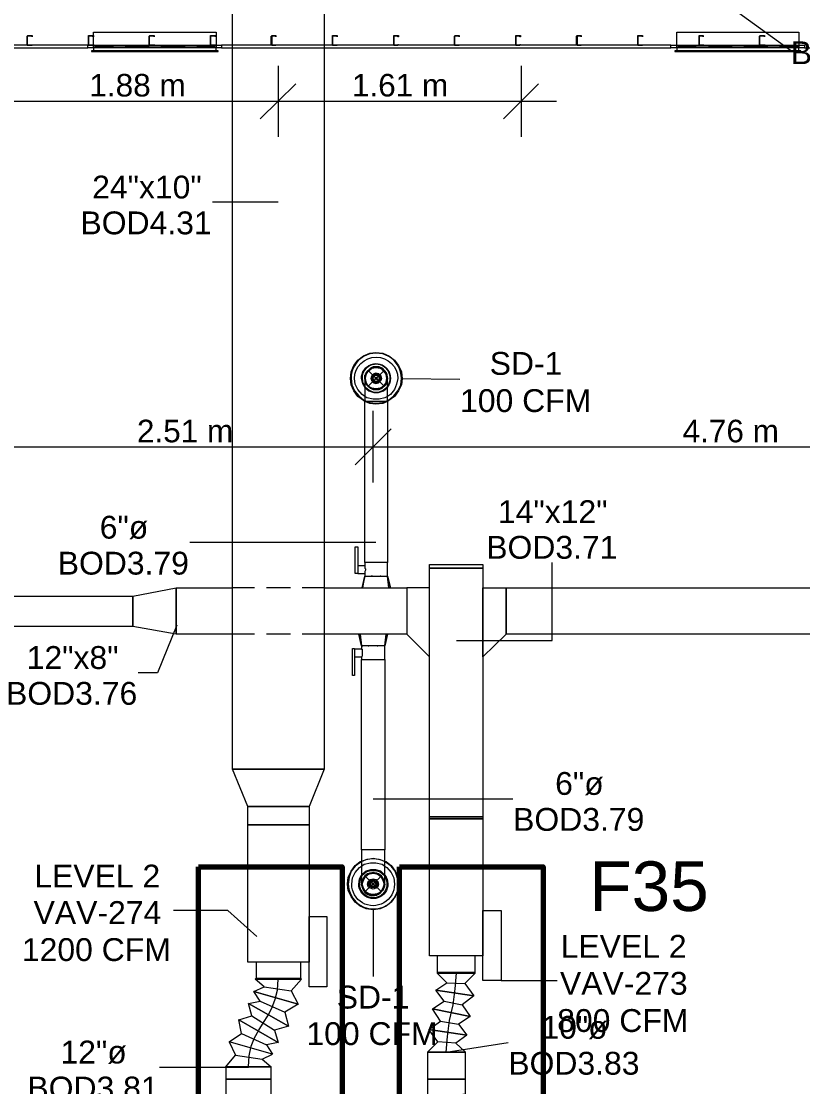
# Model space of a CAD drawing. Header units: metres. Extents: x -2 to 237, y -8 to 52.
# Drawn here: x 16.01 to 21.21, y 14.29 to 21.38 of the extents above; entities that cross this region are included whole.
import ezdxf

# ---------------------------------------------------------------- set-up
doc = ezdxf.new("R2010")
doc.units = ezdxf.units.M
doc.layers.add('HVAC - Ductos', color=5, linetype='Continuous', lineweight=0)
doc.layers.add('PDF2_Text', color=7, linetype='Continuous', lineweight=0)
doc.layers.add('PDF2_Geometry', color=7, linetype='Continuous', lineweight=0, true_color=0xaaaaaa)
doc.styles.add('PDF Arial-BoldMT-Identity-H', font='arial.ttf')
doc.styles.add('PDF Helvetica', font='')
doc.styles.get('PDF Helvetica').set_extended_font_data('Helvetica')

msp = doc.modelspace()

# ---------------------------------------------------------------- linework, layer by layer
at = {"layer": 'HVAC - Ductos', "lineweight": 0}
for points in [[(17.4139, 16.4024), (17.4139, 22.3861), (18.0233, 22.3861), (18.0233, 16.4024)], [(18.2936, 17.7769), (18.2936, 18.849), (18.2845, 18.8536), (18.2478, 18.8811), (18.2203, 18.9178), (18.202, 18.959), (18.1974, 19.0002), (18.202, 19.046), (18.2203, 19.0873), (18.2478, 19.1239), (18.2845, 19.1514), (18.3257, 19.1698), (18.3669, 19.1743), (18.4127, 19.1698), (18.4539, 19.1514), (18.4906, 19.1239), (18.5181, 19.0873), (18.5364, 19.046), (18.541, 19.0002), (18.5364, 18.959), (18.5181, 18.9178), (18.4906, 18.8811), (18.4539, 18.8536), (18.4448, 18.849), (18.4448, 17.7769), (18.4402, 17.7769), (18.4357, 17.7769), (18.4219, 17.7769), (18.4081, 17.7769), (18.3898, 17.7769), (18.3669, 17.7769), (18.3486, 17.7769), (18.3303, 17.7769), (18.3165, 17.7769), (18.3028, 17.7769)], [(18.4448, 18.9956), (18.4448, 19.0002), (18.4402, 19.0232), (18.4357, 19.0414), (18.4219, 19.0552), (18.4081, 19.069), (18.3898, 19.0781), (18.3669, 19.0781), (18.3486, 19.0781), (18.3303, 19.069), (18.3165, 19.0552), (18.3028, 19.0414), (18.2982, 19.0232), (18.3028, 19.0414), (18.3165, 19.0552), (18.3303, 19.069), (18.3486, 19.0781), (18.3669, 19.0781), (18.3898, 19.0781), (18.4081, 19.069), (18.4219, 19.0552), (18.4357, 19.0414), (18.4402, 19.0232), (18.4448, 19.0002)], [(18.2707, 19.0002), (18.2799, 18.9682), (18.2936, 18.9452), (18.2799, 18.9682)], [(18.2936, 19.0002), (18.2936, 19.0232), (18.2936, 19.0002), (18.2936, 18.9956)], [(18.3394, 19.0186), (18.3349, 19.0002), (18.3394, 19.0186), (18.3531, 19.0323), (18.3669, 19.0369), (18.3853, 19.0323), (18.399, 19.0186), (18.4036, 19.0002), (18.399, 19.0186), (18.3853, 19.0323), (18.3669, 19.0369), (18.3531, 19.0323)], [(18.399, 18.9865), (18.4036, 19.0002), (18.399, 18.9865), (18.3853, 18.9728), (18.3669, 18.9682), (18.3531, 18.9728), (18.3394, 18.9865), (18.3349, 19.0002), (18.3394, 18.9865), (18.3531, 18.9728), (18.3669, 18.9682), (18.3853, 18.9728)], [(18.3486, 19.0186), (18.344, 19.0002), (18.3486, 19.0186), (18.3623, 19.0277), (18.3761, 19.0277), (18.3898, 19.0186), (18.3944, 19.0002), (18.3898, 19.0186), (18.3761, 19.0277), (18.3623, 19.0277)], [(18.3898, 18.9865), (18.3944, 19.0002), (18.3898, 18.9865), (18.3761, 18.9774), (18.3623, 18.9774), (18.3486, 18.9865), (18.344, 19.0002), (18.3486, 18.9865), (18.3623, 18.9774), (18.3761, 18.9774)], [(18.3853, 18.9865), (18.3669, 18.9819), (18.3531, 18.9865), (18.3486, 19.0002), (18.3531, 19.0186), (18.3669, 19.0232), (18.3853, 19.0186), (18.3898, 19.0002)], [(18.3669, 19.0048), (18.3623, 19.0002), (18.3669, 19.0094), (18.3715, 19.0094), (18.3761, 19.0002), (18.3715, 19.0048)], [(18.3715, 18.9956), (18.3761, 19.0002), (18.3715, 18.9956), (18.3669, 18.9956), (18.3623, 19.0002), (18.3669, 18.9956)], [(18.2982, 18.9407), (18.3211, 18.9223), (18.3531, 18.9086), (18.3853, 18.9086), (18.4173, 18.9223), (18.4402, 18.9407), (18.4448, 18.9498), (18.4402, 18.9407), (18.4173, 18.9223), (18.3853, 18.9086), (18.3531, 18.9086), (18.3211, 18.9223), (18.2982, 18.9407), (18.2936, 18.9498)], [(18.4448, 18.9407), (18.4173, 18.9178), (18.3853, 18.9086), (18.3531, 18.9086), (18.3211, 18.9178), (18.2936, 18.9407), (18.2936, 18.9452), (18.2936, 18.9407), (18.3211, 18.9178), (18.3531, 18.9086), (18.3853, 18.9086), (18.4173, 18.9178), (18.4448, 18.9407), (18.4448, 18.9452)], [(18.2295, 17.8823), (18.2478, 17.8823), (18.2478, 17.7036), (18.2295, 17.7036)], [(18.2478, 17.754), (18.2478, 17.7494), (18.2478, 17.7403), (18.2478, 17.7357), (18.2478, 17.7311), (18.2478, 17.7219), (18.2478, 17.7174), (18.2478, 17.7128), (18.2478, 17.7082), (18.2478, 17.7036), (18.2936, 17.7036), (18.2936, 17.6853), (18.2982, 17.6853), (18.2936, 17.6853), (18.2982, 17.6853), (18.3028, 17.6853), (18.3165, 17.6853), (18.3303, 17.6853), (18.3486, 17.6853), (18.3669, 17.6853), (18.3898, 17.6853), (18.4081, 17.6853), (18.4219, 17.6853), (18.4357, 17.6853), (18.4402, 17.6853), (18.4448, 17.6853), (18.4448, 17.7769), (18.4402, 17.7769), (18.4357, 17.7769), (18.4219, 17.7769), (18.4081, 17.7769), (18.3898, 17.7769), (18.3669, 17.7769), (18.3486, 17.7769), (18.3303, 17.7769), (18.3165, 17.7769), (18.3028, 17.7769), (18.2936, 17.7769), (18.2936, 17.754)], [(19.0771, 17.7403), (18.7242, 17.7403), (18.7242, 17.7632), (19.0771, 17.7632)], [(19.0771, 17.7403), (19.0771, 16.0863), (18.7242, 16.0863), (18.7242, 17.7403)], [(18.344, 17.6853), (18.3394, 17.6853), (18.3349, 17.6853), (18.3394, 17.6853)], [(18.399, 17.6853), (18.3944, 17.6853)], [(17.0382, 17.3004), (16.7496, 17.3508), (16.7496, 17.5524), (17.0382, 17.6074)], [(18.5731, 17.6074), (18.5731, 17.3004), (18.7242, 17.1492), (18.7242, 17.6074)], [(19.2328, 17.3004), (19.0771, 17.1492), (19.0771, 17.6074), (19.2328, 17.6074)], [(23.4022, 17.3004), (19.2328, 17.3004), (19.2328, 17.6074), (23.4022, 17.6074)], [(16.7496, 17.3508), (14.2571, 17.3508), (14.2571, 17.5524), (16.7496, 17.5524)], [(18.2249, 17.1996), (18.2249, 17.195), (18.2249, 17.1905), (18.2249, 17.1813), (18.2249, 17.1767), (18.2249, 17.1676), (18.2249, 17.163), (18.2249, 17.1584), (18.2249, 17.1538), (18.2249, 17.1492), (18.2707, 17.1492), (18.2707, 17.1309), (18.2753, 17.1309), (18.2845, 17.1309), (18.2936, 17.1309), (18.3119, 17.1309), (18.3303, 17.1309), (18.3486, 17.1309), (18.3669, 17.1309), (18.3853, 17.1309), (18.4036, 17.1309), (18.4127, 17.1309), (18.4219, 17.1309), (18.4265, 17.1309), (18.4265, 15.8663), (18.4219, 15.8663), (18.4127, 15.8663), (18.4036, 15.8663), (18.3853, 15.8663), (18.3669, 15.8663), (18.3486, 15.8663), (18.3303, 15.8663), (18.3119, 15.8663), (18.2936, 15.8663), (18.2845, 15.8663), (18.2753, 15.8663), (18.2707, 15.8663), (18.2707, 17.1309), (18.2753, 17.1309), (18.2845, 17.1309), (18.2936, 17.1309), (18.3119, 17.1309), (18.3303, 17.1309), (18.3486, 17.1309), (18.3669, 17.1309), (18.3853, 17.1309), (18.4036, 17.1309), (18.4127, 17.1309), (18.4219, 17.1309), (18.4265, 17.1309), (18.4265, 17.2225), (18.4219, 17.2225), (18.4173, 17.2225), (18.4127, 17.2225), (18.4036, 17.2225), (18.3853, 17.2225), (18.3669, 17.2225), (18.3486, 17.2225), (18.3303, 17.2225), (18.3119, 17.2225), (18.2936, 17.2225), (18.2845, 17.2225), (18.2799, 17.2225), (18.2753, 17.2225), (18.2707, 17.2225), (18.2707, 17.1996)], [(18.2753, 17.2225), (18.2799, 17.2225)], [(18.3165, 17.2225), (18.3211, 17.2225)], [(18.3761, 17.2225), (18.3807, 17.2225)], [(18.2111, 17.2042), (18.2249, 17.2042), (18.2249, 17.0255), (18.2111, 17.0255)], [(17.9225, 16.155), (17.9225, 16.0313), (17.5147, 16.0313), (17.5147, 16.155)], [(17.5147, 15.1196), (17.5147, 16.0313), (17.9225, 16.0313), (17.9225, 15.1196)], [(18.7242, 16.0725), (18.7242, 16.0863), (19.0771, 16.0863), (19.0771, 16.0725)], [(18.7242, 15.1608), (18.7242, 16.0725), (19.0771, 16.0725), (19.0771, 15.1608)], [(18.3028, 15.8022), (18.3486, 15.8114), (18.3944, 15.8022), (18.4265, 15.7885), (18.3898, 15.8022), (18.3486, 15.8068), (18.3073, 15.8022), (18.2707, 15.7885)], [(18.2753, 15.7014), (18.3028, 15.7243), (18.3303, 15.7334), (18.3669, 15.7334), (18.399, 15.7243), (18.4219, 15.7014), (18.4265, 15.6968), (18.4219, 15.7014), (18.399, 15.7243), (18.3669, 15.7334), (18.3303, 15.7334), (18.3028, 15.7243), (18.2753, 15.7014), (18.2707, 15.6968)], [(18.2707, 15.6968), (18.2569, 15.6739), (18.2524, 15.6372), (18.2569, 15.6739)], [(18.4219, 15.6968), (18.3944, 15.7197), (18.3669, 15.7289), (18.3303, 15.7289), (18.3028, 15.7197), (18.2753, 15.6968), (18.2707, 15.6922), (18.2753, 15.6968), (18.3028, 15.7197), (18.3303, 15.7289), (18.3669, 15.7289), (18.3944, 15.7197), (18.4219, 15.6968), (18.4265, 15.6922)], [(18.4127, 15.6098), (18.399, 15.5869), (18.3761, 15.5731), (18.3486, 15.5686), (18.3211, 15.5731), (18.2982, 15.5869), (18.2845, 15.6098), (18.2753, 15.6372), (18.2845, 15.6648), (18.2982, 15.6877), (18.3211, 15.706), (18.3486, 15.7106), (18.3761, 15.706), (18.399, 15.6877), (18.4127, 15.6648), (18.4219, 15.6372)], [(18.3807, 15.619), (18.3669, 15.6098), (18.3486, 15.6052), (18.3303, 15.6098), (18.3165, 15.619), (18.3119, 15.6372), (18.3165, 15.6556), (18.3303, 15.6694), (18.3486, 15.6739), (18.3669, 15.6694), (18.3807, 15.6556), (18.3853, 15.6372)], [(18.3761, 15.6235), (18.3669, 15.6098), (18.3486, 15.6052), (18.3303, 15.6098), (18.3211, 15.6235), (18.3165, 15.6372), (18.3211, 15.6556), (18.3303, 15.6694), (18.3486, 15.6739), (18.3669, 15.6694), (18.3761, 15.6556), (18.3807, 15.6372)], [(18.3715, 15.6235), (18.3577, 15.6144), (18.3394, 15.6144), (18.3257, 15.6235), (18.3211, 15.6372), (18.3257, 15.6556), (18.3394, 15.6648), (18.3577, 15.6648), (18.3715, 15.6556), (18.3761, 15.6372)], [(18.2753, 15.6464), (18.2707, 15.6372), (18.2753, 15.619), (18.2845, 15.6006), (18.2936, 15.5869), (18.2845, 15.6006), (18.2753, 15.619), (18.2707, 15.6372)], [(18.3669, 15.6235), (18.3577, 15.6144), (18.3394, 15.6144), (18.3303, 15.6235), (18.3257, 15.6372), (18.3303, 15.651), (18.3394, 15.6602), (18.3577, 15.6602), (18.3669, 15.651), (18.3715, 15.6372)], [(18.3623, 15.6235), (18.3486, 15.619), (18.3349, 15.6235), (18.3303, 15.6372), (18.3349, 15.651), (18.3486, 15.6602), (18.3623, 15.651), (18.3669, 15.6372)], [(18.344, 15.6418), (18.344, 15.6372), (18.344, 15.6418), (18.3531, 15.6418), (18.3531, 15.6372), (18.3531, 15.6418)], [(18.3531, 15.6327), (18.3531, 15.6372), (18.3531, 15.6327), (18.344, 15.6327), (18.344, 15.6372), (18.344, 15.6327)], [(19.2008, 14.9958), (19.0771, 14.9958), (19.0771, 15.4631), (19.2008, 15.4631)], [(18.0416, 14.9546), (17.9225, 14.9546), (17.9225, 15.4219), (18.0416, 15.4219)], [(17.5697, 15.0096), (17.5743, 15.0096), (17.5926, 15.0096), (17.6201, 15.0096), (17.6568, 15.0096), (17.698, 15.0096), (17.7392, 15.0096), (17.7805, 15.0096), (17.8171, 15.0096), (17.8446, 15.0096), (17.8629, 15.0096), (17.8675, 15.0096), (17.8675, 15.1196), (17.8629, 15.1196), (17.8492, 15.1196), (17.8263, 15.1196), (17.7942, 15.1196), (17.7575, 15.1196), (17.7163, 15.1196), (17.6797, 15.1196), (17.643, 15.1196), (17.6109, 15.1196), (17.588, 15.1196), (17.5743, 15.1196), (17.5697, 15.1196), (17.5697, 15.0096), (17.5651, 15.005), (17.5743, 15.005), (17.588, 15.005), (17.6201, 15.005), (17.6568, 15.005), (17.698, 15.005), (17.7392, 15.005), (17.7805, 15.005), (17.8171, 15.005), (17.8446, 15.005), (17.8629, 15.005), (17.8721, 15.005), (17.8675, 15.0096), (17.8629, 15.0096), (17.8446, 15.0096), (17.8171, 15.0096), (17.7805, 15.0096), (17.7392, 15.0096), (17.698, 15.0096), (17.6568, 15.0096), (17.6201, 15.0096), (17.5926, 15.0096), (17.5743, 15.0096)], [(18.7747, 15.0508), (18.7839, 15.0508), (18.7976, 15.0508), (18.8297, 15.0508), (18.8617, 15.0508), (18.903, 15.0508), (18.9396, 15.0508), (18.9763, 15.0508), (19.0037, 15.0508), (19.0221, 15.0508), (19.0267, 15.0508), (19.0267, 15.1608), (19.0221, 15.1608), (19.0083, 15.1608), (18.99, 15.1608), (18.9625, 15.1608), (18.9351, 15.1608), (18.903, 15.1608), (18.8709, 15.1608), (18.8388, 15.1608), (18.8113, 15.1608), (18.793, 15.1608), (18.7793, 15.1608), (18.7747, 15.1608), (18.7747, 15.0508), (18.7747, 15.0462), (18.7793, 15.0462), (18.7976, 15.0462), (18.8251, 15.0462), (18.8617, 15.0462), (18.903, 15.0462), (18.9396, 15.0462), (18.9763, 15.0462), (19.0037, 15.0462), (19.0221, 15.0462), (19.0267, 15.0462), (19.0267, 15.0508), (19.0221, 15.0508), (19.0037, 15.0508), (18.9763, 15.0508), (18.9396, 15.0508), (18.903, 15.0508), (18.8617, 15.0508), (18.8297, 15.0508), (18.7976, 15.0508), (18.7839, 15.0508)], [(18.7747, 15.0508), (18.7793, 15.0508), (18.793, 15.0508), (18.8113, 15.0508), (18.8388, 15.0508), (18.8709, 15.0508), (18.903, 15.0508), (18.9351, 15.0508), (18.9625, 15.0508), (18.99, 15.0508), (19.0083, 15.0508), (19.0221, 15.0508), (19.0267, 15.0508), (19.0221, 15.0508), (19.0083, 15.0508), (18.99, 15.0508), (18.9625, 15.0508), (18.9351, 15.0508), (18.903, 15.0508), (18.8709, 15.0508), (18.8388, 15.0508), (18.8113, 15.0508), (18.793, 15.0508), (18.7793, 15.0508)], [(17.5697, 15.0096), (17.5743, 15.0096), (17.588, 15.0096), (17.6109, 15.0096), (17.643, 15.0096), (17.6797, 15.0096), (17.7163, 15.0096), (17.7575, 15.0096), (17.7942, 15.0096), (17.8263, 15.0096), (17.8492, 15.0096), (17.8629, 15.0096), (17.8675, 15.0096), (17.8629, 15.0096), (17.8492, 15.0096), (17.8263, 15.0096), (17.7942, 15.0096), (17.7575, 15.0096), (17.7163, 15.0096), (17.6797, 15.0096), (17.643, 15.0096), (17.6109, 15.0096), (17.588, 15.0096), (17.5743, 15.0096)], [(18.9625, 14.5194), (18.9579, 14.5194), (18.9442, 14.5194), (18.9259, 14.5194), (18.8984, 14.5194), (18.8709, 14.5194), (18.8343, 14.5194), (18.8022, 14.5194), (18.7747, 14.5194), (18.7472, 14.5194), (18.7242, 14.5194), (18.7151, 14.5194), (18.7106, 14.5194), (18.7151, 14.5194), (18.7242, 14.5194), (18.7472, 14.5194), (18.7747, 14.5194), (18.8022, 14.5194), (18.8343, 14.5194), (18.8709, 14.5194), (18.8984, 14.5194), (18.9259, 14.5194), (18.9442, 14.5194), (18.9579, 14.5194)], [(17.6705, 14.4231), (17.6659, 14.4231), (17.6522, 14.4231), (17.6246, 14.4231), (17.5926, 14.4231), (17.556, 14.4231), (17.5193, 14.4231), (17.478, 14.4231), (17.4414, 14.4231), (17.4094, 14.4231), (17.3864, 14.4231), (17.3727, 14.4231), (17.3681, 14.4231), (17.3727, 14.4231), (17.3864, 14.4231), (17.4094, 14.4231), (17.4414, 14.4231), (17.478, 14.4231), (17.5193, 14.4231), (17.556, 14.4231), (17.5926, 14.4231), (17.6246, 14.4231), (17.6522, 14.4231), (17.6659, 14.4231)]]:
    msp.add_lwpolyline(points, close=True, dxfattribs=at)
for points in [[(20.4608, 21.6668), (21.1251, 21.1857)], [(17.3131, 21.1812), (17.304, 21.1812), (17.304, 21.204), (16.4884, 21.204), (16.4884, 21.3048), (17.304, 21.3048), (17.304, 21.204), (16.4884, 21.204), (16.4884, 21.1812), (16.4747, 21.1812), (16.4747, 21.1766), (17.3177, 21.1766), (17.3177, 21.1812), (16.4747, 21.1812)], [(21.1938, 21.1812), (21.1801, 21.1812), (21.1801, 21.204), (20.3691, 21.204), (20.3691, 21.3048), (21.1801, 21.3048), (21.1801, 21.204), (20.3691, 21.204), (20.3691, 21.1812), (20.3554, 21.1812), (20.3554, 21.1766), (21.1938, 21.1766), (21.1938, 21.1812), (20.3554, 21.1812)], [(16.6213, 21.204), (16.4976, 21.204), (16.4976, 21.2086), (16.6213, 21.2086)], [(16.8596, 21.2086), (16.6991, 21.2086)], [(16.8596, 21.204), (16.6991, 21.204)], [(17.0978, 21.2086), (16.9374, 21.2086)], [(17.0978, 21.204), (16.9374, 21.204)], [(17.1757, 21.2086), (17.2948, 21.2086), (17.2948, 21.204), (17.1757, 21.204)], [(20.4974, 21.204), (20.3782, 21.204), (20.3782, 21.2086), (20.4974, 21.2086)], [(20.7357, 21.2086), (20.5799, 21.2086)], [(20.7357, 21.204), (20.5799, 21.204)], [(20.9739, 21.2086), (20.8135, 21.2086)], [(20.9739, 21.204), (20.8135, 21.204)], [(21.0518, 21.2086), (21.1755, 21.2086), (21.1755, 21.204), (21.0518, 21.204)], [(16.4976, 21.1766), (17.2902, 21.1766)], [(20.3782, 21.1766), (21.1709, 21.1766)], [(17.7163, 21.0803), (17.7163, 20.8466), (17.7163, 20.6084)], [(19.3337, 21.0803), (19.3337, 20.8466), (19.3337, 20.6084)], [(17.8355, 20.9612), (17.7163, 20.8466), (17.5972, 20.7275)], [(19.4482, 20.9612), (19.3337, 20.8466), (19.2146, 20.7275)], [(15.5995, 20.8466), (17.7163, 20.8466), (19.5673, 20.8466)], [(17.7163, 20.1732), (17.2811, 20.1732)], [(18.2936, 19.0002), (18.2982, 19.0232), (18.3028, 19.0414), (18.3165, 19.0552), (18.3303, 19.0644), (18.3486, 19.0735), (18.3669, 19.0781), (18.3898, 19.0735), (18.4036, 19.0644), (18.4219, 19.0552), (18.4311, 19.0414), (18.4402, 19.0232), (18.4402, 19.0002), (18.4402, 18.9819), (18.4311, 18.9636), (18.4219, 18.9498), (18.4036, 18.9407), (18.3898, 18.9315), (18.3669, 18.9269), (18.3486, 18.9315), (18.3303, 18.9407), (18.3165, 18.9498), (18.3028, 18.9636), (18.2982, 18.9819), (18.2936, 19.0002), (18.2982, 18.9774), (18.2982, 18.9728)], [(18.3944, 18.9361), (18.3669, 18.9315), (18.3394, 18.9361), (18.3165, 18.9498), (18.3028, 18.9774), (18.2982, 19.0002), (18.3028, 19.0277), (18.3165, 19.0506), (18.3394, 19.069), (18.3669, 19.0735), (18.3944, 19.069), (18.3669, 19.0781), (18.344, 19.069)], [(18.3028, 19.0323), (18.3165, 19.0552), (18.3394, 19.069)], [(18.3349, 19.069), (18.3394, 19.0735), (18.344, 19.0735)], [(18.3944, 19.0735), (18.399, 19.0735), (18.399, 19.069)], [(18.4357, 19.0323), (18.4219, 19.0552), (18.399, 19.069), (18.4173, 19.0506), (18.4357, 19.0277), (18.4402, 19.0002), (18.4357, 18.9774), (18.4402, 19.0002), (18.4357, 19.0277)], [(18.2936, 19.0048), (18.2982, 19.0277)], [(18.2936, 19.0232), (18.2936, 19.0232)], [(18.2936, 19.0232), (18.2936, 19.0232)], [(18.2936, 19.0002), (18.2936, 18.9956), (18.2936, 18.9774), (18.2936, 18.9498), (18.2936, 18.9132), (18.2936, 18.8674), (18.2936, 18.849), (18.3028, 18.849), (18.3165, 18.849), (18.3303, 18.849), (18.3486, 18.849), (18.3669, 18.849), (18.3898, 18.849), (18.4081, 18.849), (18.4219, 18.849), (18.4357, 18.849), (18.4402, 18.849), (18.4448, 18.849), (18.4448, 18.8948), (18.4448, 18.9315), (18.4448, 18.9682), (18.4448, 18.991), (18.4448, 19.0002)], [(18.2936, 18.9956), (18.2936, 18.9819), (18.3028, 18.9636), (18.3165, 18.9498), (18.3303, 18.9361), (18.3486, 18.9269), (18.3669, 18.9269), (18.344, 18.9315), (18.3394, 18.9315), (18.3349, 18.9361)], [(18.2982, 19.0277), (18.2982, 19.0323)], [(18.399, 18.9361), (18.399, 18.9315), (18.3944, 18.9315), (18.3669, 18.9269), (18.3898, 18.9269), (18.4081, 18.9361), (18.4219, 18.9498), (18.4357, 18.9636), (18.4402, 18.9819), (18.4448, 18.9956)], [(18.4357, 19.0323), (18.4402, 19.0323), (18.4402, 19.0277)], [(18.4402, 19.0232), (18.4402, 19.0232)], [(18.4402, 19.0232), (18.4402, 19.0232)], [(18.4448, 19.0002), (18.4448, 19.0002)], [(18.541, 19.0002), (18.9259, 18.9956)], [(18.2982, 18.9728), (18.2982, 18.9728)], [(18.3394, 18.9361), (18.3165, 18.9498), (18.3028, 18.9728)], [(18.4357, 18.9774), (18.4173, 18.9498), (18.399, 18.9361), (18.4219, 18.9498), (18.4357, 18.9728), (18.4402, 18.9728), (18.4402, 18.9774)], [(18.4448, 18.8811), (18.4265, 18.8719), (18.3898, 18.8628), (18.3486, 18.8628), (18.3073, 18.8719), (18.2936, 18.8811)], [(18.2936, 18.8536), (18.3257, 18.8399), (18.3669, 18.8353), (18.4127, 18.8399), (18.4448, 18.8536)], [(18.4448, 18.849), (18.4127, 18.8353), (18.3669, 18.8307), (18.3257, 18.8353), (18.2936, 18.849)], [(18.4448, 18.849), (18.4402, 18.849), (18.4357, 18.849), (18.4219, 18.849), (18.4081, 18.849), (18.3898, 18.849), (18.3669, 18.849), (18.3486, 18.849), (18.3303, 18.849), (18.3165, 18.849), (18.3028, 18.849), (18.2936, 18.849)], [(18.3486, 18.3084), (18.3486, 18.5466), (18.3486, 18.7849)], [(18.4677, 18.6658), (18.3486, 18.5466), (18.2295, 18.4275)], [(14.3075, 18.5466), (15.8378, 18.5466), (18.3486, 18.5466), (23.3427, 18.5466)], [(18.3669, 17.9098), (17.1299, 17.9098)], [(18.2936, 17.754), (18.2936, 17.7494), (18.2936, 17.7403), (18.2982, 17.7357), (18.2982, 17.7265), (18.2936, 17.7174), (18.2936, 17.7082), (18.2936, 17.7036)], [(18.903, 17.2592), (19.5398, 17.2592), (19.5398, 17.7769)], [(18.2799, 17.6074), (18.2936, 17.6853), (18.2753, 17.6074), (18.2799, 17.6074), (18.2845, 17.6074), (18.2936, 17.6074)], [(18.2753, 17.6074), (18.2936, 17.6853)], [(18.4448, 17.6074), (18.4539, 17.6074), (18.4448, 17.6853)], [(18.4631, 17.6074), (18.4448, 17.6853), (18.4631, 17.6074)], [(17.4139, 17.3004), (17.0382, 17.3004), (17.0382, 17.6074), (17.4139, 17.6074)], [(17.5606, 17.6074), (17.4139, 17.6074)], [(17.7988, 17.6074), (17.6384, 17.6074)], [(18.0233, 17.6074), (17.8767, 17.6074)], [(18.0233, 17.6074), (18.5731, 17.6074), (18.5731, 17.3004), (18.0233, 17.3004)], [(18.2753, 17.6074), (18.2753, 17.6074)], [(18.2982, 17.6074), (18.3165, 17.6074)], [(18.3211, 17.6074), (18.3257, 17.6074), (18.3349, 17.6074), (18.344, 17.6074)], [(18.3303, 17.6074), (18.3531, 17.6074), (18.3577, 17.6074), (18.3807, 17.6074), (18.3853, 17.6074), (18.3898, 17.6074), (18.4036, 17.6074), (18.4127, 17.6074), (18.4173, 17.6074), (18.4219, 17.6074), (18.4402, 17.6074)], [(18.4493, 17.6074), (18.4493, 17.6074)], [(18.4585, 17.6074), (18.4631, 17.6074)], [(18.4631, 17.6074), (18.4631, 17.6074)], [(17.0428, 17.36), (16.9145, 17.0439), (16.7862, 17.0439)], [(17.5606, 17.3004), (17.4139, 17.3004)], [(17.7988, 17.3004), (17.6384, 17.3004)], [(18.0233, 17.3004), (17.8767, 17.3004)], [(18.2982, 17.3004), (18.2936, 17.3004), (18.2753, 17.3004), (18.2661, 17.3004), (18.2615, 17.3004), (18.2569, 17.3004), (18.2524, 17.3004), (18.2707, 17.2225), (18.2524, 17.3004), (18.2569, 17.3004)], [(18.2615, 17.3004), (18.2707, 17.2225)], [(18.3303, 17.3004), (18.3165, 17.3004), (18.3073, 17.3004), (18.3028, 17.3004)], [(18.3303, 17.3004), (18.3303, 17.3004)], [(18.3623, 17.3004), (18.3394, 17.3004), (18.3349, 17.3004)], [(18.4402, 17.3004), (18.4448, 17.3004), (18.4402, 17.3004), (18.4311, 17.3004), (18.4219, 17.3004), (18.4036, 17.3004), (18.3944, 17.3004), (18.3898, 17.3004), (18.3807, 17.3004), (18.3715, 17.3004), (18.3669, 17.3004)], [(18.4448, 17.3004), (18.4265, 17.2225), (18.4448, 17.3004)], [(18.4265, 17.2225), (18.4357, 17.3004)], [(18.2707, 17.1996), (18.2753, 17.1996), (18.2753, 17.195), (18.2753, 17.1905), (18.2753, 17.1813), (18.2753, 17.1721), (18.2753, 17.163), (18.2753, 17.1584), (18.2753, 17.1538), (18.2707, 17.1492)], [(17.5147, 16.155), (17.4139, 16.4024)], [(17.4139, 16.4024), (18.0233, 16.4024)], [(18.0233, 16.4024), (17.9225, 16.155)], [(18.3486, 16.2054), (19.2786, 16.2054)], [(17.9225, 16.155), (17.5147, 16.155)], [(18.2707, 15.7564), (18.289, 15.7701), (18.3303, 15.7793), (18.3669, 15.7793), (18.4081, 15.7701), (18.4265, 15.7564)], [(18.4219, 15.6464), (18.4219, 15.6602), (18.4127, 15.6785), (18.4036, 15.6922), (18.3853, 15.706), (18.3669, 15.7106), (18.3486, 15.7152), (18.3303, 15.7106), (18.3119, 15.706), (18.2936, 15.6922), (18.2845, 15.6785), (18.2753, 15.6602), (18.2753, 15.6464)], [(18.3165, 15.5731), (18.2982, 15.5869), (18.2845, 15.6006), (18.2799, 15.619), (18.2753, 15.6372), (18.2799, 15.6556), (18.2845, 15.6739), (18.2982, 15.6922)], [(18.2799, 15.6144), (18.2753, 15.6372), (18.2799, 15.6648), (18.2799, 15.6694)], [(18.2799, 15.6694), (18.2799, 15.6694)], [(18.2845, 15.6694), (18.2936, 15.6877)], [(18.3211, 15.7106), (18.3165, 15.706), (18.2982, 15.6922), (18.3119, 15.7014), (18.3303, 15.7106), (18.3486, 15.7106), (18.3669, 15.7106), (18.3853, 15.7014), (18.399, 15.6922), (18.4127, 15.6739), (18.4219, 15.6556), (18.4219, 15.6372), (18.4219, 15.619), (18.4127, 15.6006), (18.399, 15.5869)], [(18.3211, 15.7106), (18.3211, 15.7106)], [(18.3257, 15.706), (18.3486, 15.7106), (18.3715, 15.706)], [(18.3761, 15.7106), (18.3807, 15.706), (18.399, 15.6922), (18.4127, 15.6694)], [(18.3761, 15.7106), (18.3761, 15.7106)], [(18.4173, 15.6694), (18.4219, 15.6648)], [(18.4173, 15.6694), (18.4173, 15.6694)], [(18.4173, 15.6648), (18.4219, 15.6372), (18.4173, 15.6144)], [(18.2799, 15.6052), (18.2799, 15.6098), (18.2799, 15.6144)], [(18.2936, 15.5823), (18.2936, 15.5869), (18.2845, 15.6098)], [(18.4127, 15.6098), (18.4036, 15.5869)], [(18.4219, 15.6144), (18.4173, 15.6098), (18.4173, 15.6052)], [(18.2982, 15.5869), (18.3119, 15.5731), (18.3303, 15.5686), (18.3486, 15.564), (18.3669, 15.5686), (18.3853, 15.5731), (18.399, 15.5869), (18.3807, 15.5731)], [(18.3211, 15.5686), (18.3165, 15.5686)], [(18.3715, 15.5686), (18.3486, 15.564), (18.3257, 15.5686)], [(18.3807, 15.5686), (18.3761, 15.5686)], [(17.5743, 15.2891), (17.3819, 15.4631), (17.0199, 15.4631)], [(18.3486, 15.4677), (18.3486, 15.0233)], [(18.8388, 14.9821), (18.7747, 15.0462), (19.0267, 15.0462), (18.9579, 14.9775), (19.0175, 14.895), (18.7655, 14.9317), (18.8388, 14.9821), (18.9579, 14.9775)], [(18.7747, 15.0462), (18.7793, 15.0462), (18.7976, 15.0462), (18.8251, 15.0462), (18.8617, 15.0462), (18.903, 15.0462), (18.9396, 15.0462), (18.9763, 15.0462), (19.0037, 15.0462), (19.0221, 15.0462), (19.0267, 15.0462)], [(18.8343, 14.5194), (18.8434, 14.6247), (18.8571, 14.7301), (18.8801, 14.8355), (18.8938, 14.9408), (18.903, 15.0462)], [(17.5193, 14.4231), (17.5239, 14.4964), (17.5376, 14.5606), (17.5606, 14.6156), (17.588, 14.6659), (17.6201, 14.7163), (17.6476, 14.7621), (17.6751, 14.8125), (17.698, 14.8721), (17.7117, 14.9317), (17.7163, 15.005)], [(17.6246, 14.9546), (17.5651, 15.005), (17.8721, 15.005), (17.8033, 14.9271), (17.8492, 14.8401), (17.556, 14.9225), (17.6246, 14.9546), (17.8033, 14.9271)], [(17.5651, 15.005), (17.5743, 15.005), (17.588, 15.005), (17.6201, 15.005), (17.6568, 15.005), (17.698, 15.005), (17.7392, 15.005), (17.7805, 15.005), (17.8171, 15.005), (17.8446, 15.005), (17.8629, 15.005), (17.8721, 15.005)], [(19.2008, 14.9958), (19.5719, 14.9958)], [(17.5972, 14.8584), (17.556, 14.9225), (17.8492, 14.8401), (17.7621, 14.7851), (17.7851, 14.6935), (17.5193, 14.8447), (17.5972, 14.8584), (17.7621, 14.7851)], [(18.8205, 14.8584), (18.7655, 14.9317), (19.0175, 14.895), (18.9396, 14.8355), (18.9946, 14.7576), (18.7426, 14.808), (18.8205, 14.8584), (18.9396, 14.8355)], [(17.5422, 14.7621), (17.5193, 14.8447), (17.7851, 14.6935), (17.6934, 14.6659), (17.7163, 14.5835), (17.4552, 14.7347), (17.5422, 14.7621), (17.6934, 14.6659)], [(18.7976, 14.7255), (18.7426, 14.808), (18.9946, 14.7576), (18.9167, 14.7072), (18.9717, 14.6338), (18.7197, 14.6705), (18.7976, 14.7255), (18.9167, 14.7072)], [(17.4735, 14.643), (17.4552, 14.7347), (17.7163, 14.5835), (17.6384, 14.5698), (17.6797, 14.5056), (17.391, 14.5881), (17.4735, 14.643), (17.6384, 14.5698)], [(18.7793, 14.5881), (18.7197, 14.6705), (18.9717, 14.6338), (18.8984, 14.5789), (18.7793, 14.5881), (18.7106, 14.5194), (18.7106, 14.3407), (18.7151, 14.3407), (18.7242, 14.3407), (18.7472, 14.3407), (18.7747, 14.3407), (18.8022, 14.3407), (18.8343, 14.3407), (18.8709, 14.3407), (18.8984, 14.3407), (18.9259, 14.3407), (18.9442, 14.3407), (18.9579, 14.3407), (18.9625, 14.3407), (18.9625, 14.5194), (18.7106, 14.5194), (18.9625, 14.5194), (18.8984, 14.5789)], [(17.6109, 14.4735), (17.6705, 14.4231), (17.3681, 14.4231), (17.3681, 14.3407), (17.3727, 14.3407), (17.3864, 14.3407), (17.4094, 14.3407), (17.4414, 14.3407), (17.478, 14.3407), (17.5193, 14.3407), (17.556, 14.3407), (17.5926, 14.3407), (17.6246, 14.3407), (17.6522, 14.3407), (17.6659, 14.3407), (17.6705, 14.3407), (17.6705, 14.4231), (17.3681, 14.4231), (17.4322, 14.501), (17.6109, 14.4735), (17.6797, 14.5056), (17.391, 14.5881), (17.4322, 14.501)], [(18.8343, 14.5194), (19.2466, 14.5835)], [(17.5193, 14.4186), (16.9282, 14.4186)], [(17.6705, 14.2399), (17.6705, 14.3407), (17.6659, 14.3407), (17.6522, 14.3407), (17.6246, 14.3407), (17.5926, 14.3407), (17.556, 14.3407), (17.5193, 14.3407), (17.478, 14.3407), (17.4414, 14.3407), (17.4094, 14.3407), (17.3864, 14.3407), (17.3727, 14.3407), (17.3681, 14.3407), (17.3681, 14.2399)], [(18.9442, 14.2399), (18.9488, 14.2399), (18.9579, 14.2399), (18.9625, 14.2399), (18.9625, 14.3407), (18.9579, 14.3407), (18.9442, 14.3407), (18.9259, 14.3407), (18.8984, 14.3407), (18.8709, 14.3407), (18.8343, 14.3407), (18.8022, 14.3407), (18.7747, 14.3407), (18.7472, 14.3407), (18.7242, 14.3407), (18.7151, 14.3407), (18.7106, 14.3407), (18.7106, 14.2399)]]:
    msp.add_lwpolyline(points, dxfattribs=at)
for points in [[(18.4448, 18.8536), (18.4539, 18.8582), (18.486, 18.8857), (18.5135, 18.9178), (18.5319, 18.959), (18.5364, 19.0002, 1.013803), (18.202, 19.0002), (18.2066, 18.959), (18.2249, 18.9178), (18.2524, 18.8857), (18.2845, 18.8582), (18.2936, 18.8536)], [(18.2936, 18.8811), (18.2753, 18.8948), (18.2478, 18.9269), (18.2295, 18.9636), (18.2249, 19.0002, -0.994859), (18.5135, 19.0002), (18.5044, 18.9636), (18.4906, 18.9269), (18.4631, 18.8948), (18.4448, 18.8811)], [(18.4265, 15.6372, -0.61273), (18.2936, 15.5823, 0.704098), (18.4219, 15.6464), (18.4265, 15.6372), (18.4265, 15.6464), (18.4265, 15.6648), (18.4265, 15.6922), (18.4265, 15.7334), (18.4265, 15.7793), (18.4265, 15.8343), (18.4265, 15.8663), (18.4219, 15.8663), (18.4127, 15.8663), (18.4036, 15.8663), (18.3853, 15.8663), (18.3669, 15.8663), (18.3486, 15.8663), (18.3303, 15.8663), (18.3119, 15.8663), (18.2936, 15.8663), (18.2845, 15.8663), (18.2753, 15.8663), (18.2707, 15.8663), (18.2707, 15.8159), (18.2707, 15.761), (18.2707, 15.7197), (18.2707, 15.6831), (18.2707, 15.6556), (18.2707, 15.6418), (18.2707, 15.6372)], [(18.4265, 15.7564), (18.4402, 15.7472), (18.4677, 15.7152), (18.486, 15.6785), (18.4906, 15.6372, -1.008105), (18.2066, 15.6372), (18.2111, 15.6785), (18.2295, 15.7152), (18.2569, 15.7472), (18.2707, 15.7564)]]:
    msp.add_lwpolyline(points, format="xyb", dxfattribs=at)
for points in [[(18.4631, 19.0002, 1.010268), (18.2707, 19.0002, -1.390118), (18.4448, 18.9452), (18.4585, 18.9682), (18.4631, 19.0002), (18.4585, 18.9682), (18.4448, 18.9498, 1.404254), (18.2753, 19.0002), (18.2799, 18.9682), (18.2936, 18.9498, -1.403652)], [(18.5181, 15.6372), (18.509, 15.6831), (18.4952, 15.7243), (18.4677, 15.7564), (18.4311, 15.7839), (18.4265, 15.7885), (18.4357, 15.7885), (18.4677, 15.761), (18.4952, 15.7243), (18.5135, 15.6831), (18.5181, 15.6372), (18.5135, 15.596), (18.4952, 15.5548), (18.4677, 15.5182), (18.4357, 15.4907), (18.3944, 15.4723), (18.3486, 15.4677), (18.3028, 15.4723), (18.2615, 15.4907), (18.2295, 15.5182), (18.202, 15.5548), (18.1836, 15.596), (18.179, 15.6372), (18.1836, 15.6831), (18.202, 15.7243), (18.2295, 15.761), (18.2615, 15.7885), (18.2707, 15.7885), (18.2661, 15.7839), (18.2295, 15.7564), (18.202, 15.7243), (18.1882, 15.6831), (18.1836, 15.6372, 0.986366)], [(18.2707, 15.6922), (18.2615, 15.6694), (18.2569, 15.6372, 1.326025), (18.4265, 15.6922), (18.4357, 15.6694), (18.4448, 15.6372), (18.4402, 15.6739), (18.4265, 15.6968, -1.386458), (18.2524, 15.6372, 0.97068), (18.4448, 15.6372, -1.307231)]]:
    msp.add_lwpolyline(points, format="xyb", close=True, dxfattribs=at)
at = {"layer": 'PDF2_Geometry', "lineweight": 0}
for points in [[(16.0531, 21.2178), (16.0486, 21.2178), (16.0486, 21.2774), (16.0531, 21.2819), (16.0807, 21.2819), (16.0807, 21.2728), (16.0807, 21.2774), (16.0531, 21.2774), (16.0486, 21.2774), (16.0486, 21.2178), (16.0531, 21.2178), (16.0807, 21.2178)], [(16.4564, 21.2178), (16.4564, 21.2774), (16.4564, 21.2819), (16.4884, 21.2819), (16.4884, 21.2728), (16.4838, 21.2728), (16.4838, 21.2774), (16.4564, 21.2774), (16.4564, 21.2178), (16.4838, 21.2178), (16.4838, 21.2224), (16.4884, 21.2224), (16.4884, 21.2178)], [(16.8641, 21.2178), (16.8596, 21.2178), (16.8596, 21.2774), (16.8641, 21.2819), (16.8916, 21.2819), (16.8916, 21.2728), (16.8916, 21.2774), (16.8641, 21.2774), (16.8596, 21.2774), (16.8596, 21.2178), (16.8641, 21.2178), (16.8916, 21.2178)], [(17.2673, 21.2178), (17.2673, 21.2774), (17.2673, 21.2819), (17.2994, 21.2819), (17.2994, 21.2728), (17.2994, 21.2774), (17.2673, 21.2774), (17.2673, 21.2178), (17.2994, 21.2178)], [(17.6751, 21.2178), (17.6705, 21.2178), (17.6705, 21.2774), (17.6751, 21.2774), (17.6751, 21.2819), (17.7026, 21.2819), (17.7026, 21.2728), (17.7026, 21.2774), (17.6751, 21.2774), (17.6751, 21.2178), (17.7026, 21.2178)], [(18.0782, 21.2178), (18.0782, 21.2774), (18.0782, 21.2819), (18.1104, 21.2819), (18.1104, 21.2728), (18.1104, 21.2774), (18.0782, 21.2774), (18.0782, 21.2178), (18.1104, 21.2178)], [(18.486, 21.2178), (18.486, 21.2774), (18.486, 21.2819), (18.5181, 21.2819), (18.5181, 21.2728), (18.5135, 21.2728), (18.5135, 21.2774), (18.486, 21.2774), (18.486, 21.2178), (18.5135, 21.2178), (18.5135, 21.2224), (18.5181, 21.2224), (18.5181, 21.2178)], [(18.8938, 21.2178), (18.8892, 21.2178), (18.8892, 21.2774), (18.8938, 21.2819), (18.9213, 21.2819), (18.9213, 21.2728), (18.9213, 21.2774), (18.8938, 21.2774), (18.8892, 21.2774), (18.8892, 21.2178), (18.8938, 21.2178), (18.9213, 21.2178)], [(19.297, 21.2178), (19.297, 21.2774), (19.297, 21.2819), (19.3291, 21.2819), (19.3291, 21.2728), (19.3245, 21.2728), (19.3245, 21.2774), (19.297, 21.2774), (19.297, 21.2178), (19.3245, 21.2178), (19.3245, 21.2224), (19.3291, 21.2224), (19.3291, 21.2178)], [(19.7048, 21.2178), (19.7002, 21.2178), (19.7002, 21.2774), (19.7048, 21.2819), (19.7322, 21.2819), (19.7322, 21.2728), (19.7322, 21.2774), (19.7048, 21.2774), (19.7048, 21.2178), (19.7322, 21.2178)], [(20.1079, 21.2178), (20.1079, 21.2774), (20.1079, 21.2819), (20.14, 21.2819), (20.14, 21.2728), (20.14, 21.2774), (20.1079, 21.2774), (20.1079, 21.2178), (20.14, 21.2178)], [(20.5157, 21.2178), (20.5157, 21.2774), (20.5157, 21.2819), (20.5432, 21.2819), (20.5432, 21.2728), (20.5432, 21.2774), (20.5157, 21.2774), (20.5157, 21.2178), (20.5432, 21.2178)], [(20.9235, 21.2178), (20.9189, 21.2178), (20.9189, 21.2774), (20.9235, 21.2819), (20.951, 21.2819), (20.951, 21.2728), (20.951, 21.2774), (20.9235, 21.2774), (20.9189, 21.2774), (20.9189, 21.2178), (20.9235, 21.2178), (20.951, 21.2178)], [(16.4518, 21.2178), (15.1322, 21.2178), (15.1322, 21.1994), (16.4518, 21.1994)], [(16.0807, 21.2224), (16.0807, 21.2178)], [(16.8916, 21.2224), (16.8916, 21.2178)], [(17.2994, 21.2224), (17.2994, 21.2178)], [(20.3279, 21.2178), (17.3406, 21.2178), (17.3406, 21.1994), (20.3279, 21.1994)], [(17.7026, 21.2224), (17.7026, 21.2178)], [(18.1104, 21.2224), (18.1104, 21.2178)], [(18.9213, 21.2224), (18.9213, 21.2178)], [(19.7322, 21.2224), (19.7322, 21.2178)], [(20.14, 21.2224), (20.14, 21.2178)], [(20.5432, 21.2224), (20.5432, 21.2178)], [(20.951, 21.2224), (20.951, 21.2178)]]:
    msp.add_lwpolyline(points, close=True, dxfattribs=at)
for points in [[(16.0807, 21.2728), (16.0807, 21.2728)], [(16.4564, 21.2774), (16.4564, 21.2774)], [(16.8916, 21.2728), (16.8916, 21.2728)], [(17.2673, 21.2774), (17.2673, 21.2774)], [(17.2994, 21.2728), (17.2994, 21.2728)], [(17.6751, 21.2774), (17.6751, 21.2774)], [(17.7026, 21.2728), (17.7026, 21.2728)], [(18.0782, 21.2774), (18.0782, 21.2774)], [(18.1104, 21.2728), (18.1104, 21.2728)], [(18.486, 21.2774), (18.486, 21.2774)], [(18.9213, 21.2728), (18.9213, 21.2728)], [(19.297, 21.2774), (19.297, 21.2774)], [(19.7048, 21.2774), (19.7048, 21.2774)], [(19.7322, 21.2728), (19.7322, 21.2728)], [(20.1079, 21.2774), (20.1079, 21.2774)], [(20.14, 21.2728), (20.14, 21.2728)], [(20.5157, 21.2774), (20.5157, 21.2774)], [(20.5432, 21.2728), (20.5432, 21.2728)], [(20.951, 21.2728), (20.951, 21.2728)], [(12.1725, 21.1994), (14.2434, 21.1994), (14.2434, 21.2178), (15.1322, 21.2178), (15.1322, 21.1994), (16.4518, 21.1994)], [(16.0807, 21.2224), (16.0807, 21.2224)], [(17.3406, 21.1994), (16.4518, 21.1994), (16.4518, 21.2178), (17.3406, 21.2178), (17.3406, 21.1994), (20.3279, 21.1994)], [(16.4564, 21.2178), (16.4564, 21.2178)], [(16.4564, 21.2178), (16.4564, 21.2178)], [(16.8916, 21.2224), (16.8916, 21.2224)], [(17.2673, 21.2178), (17.2673, 21.2178)], [(17.2673, 21.2178), (17.2673, 21.2178)], [(17.2994, 21.2224), (17.2994, 21.2224)], [(17.6751, 21.2178), (17.6751, 21.2178)], [(17.7026, 21.2224), (17.7026, 21.2224)], [(18.0782, 21.2178), (18.0782, 21.2178)], [(18.0782, 21.2178), (18.0782, 21.2178)], [(18.1104, 21.2224), (18.1104, 21.2224)], [(18.486, 21.2178), (18.486, 21.2178)], [(18.486, 21.2178), (18.486, 21.2178)], [(18.9213, 21.2224), (18.9213, 21.2224)], [(19.297, 21.2178), (19.297, 21.2178)], [(19.297, 21.2178), (19.297, 21.2178)], [(19.7048, 21.2178), (19.7048, 21.2178)], [(19.7322, 21.2224), (19.7322, 21.2224)], [(20.1079, 21.2178), (20.1079, 21.2178)], [(20.1079, 21.2178), (20.1079, 21.2178)], [(20.14, 21.2224), (20.14, 21.2224)], [(21.2167, 21.1994), (20.3279, 21.1994), (20.3279, 21.2178), (21.2167, 21.2178), (21.2167, 21.1994), (23.2372, 21.1994)], [(20.5157, 21.2178), (20.5157, 21.2178)], [(20.5157, 21.2178), (20.5157, 21.2178)], [(20.5432, 21.2224), (20.5432, 21.2224)], [(20.951, 21.2224), (20.951, 21.2224)]]:
    msp.add_lwpolyline(points, dxfattribs=at)
at = {"layer": 'PDF2_Geometry', "color": 254, "lineweight": 0, "true_color": 0xd2d2d2}
for points in [[(18.0966, 21.2178), (18.1012, 21.2178)], [(19.7277, 21.2178), (19.7277, 21.2178)], [(19.7322, 21.2224), (19.7322, 21.2224)], [(20.1079, 21.2178), (20.1125, 21.2178)], [(20.1079, 21.2178), (20.1079, 21.2178)]]:
    msp.add_lwpolyline(points, dxfattribs=at)
at = {"layer": 'PDF2_Geometry', "color": 8, "lineweight": 0, "true_color": 0x808080}
for points in [[(18.4311, 19.046), (18.3944, 19.0735), (18.344, 19.0735), (18.3073, 19.046), (18.2936, 19.0002), (18.3073, 18.959), (18.344, 18.9315), (18.3944, 18.9315), (18.4311, 18.959), (18.4448, 19.0002)], [(18.4081, 15.6831), (18.3715, 15.7106), (18.3257, 15.7106), (18.289, 15.6831), (18.2707, 15.6372), (18.289, 15.596), (18.3257, 15.564), (18.3715, 15.564), (18.4081, 15.596), (18.4265, 15.6372)]]:
    msp.add_lwpolyline(points, close=True, dxfattribs=at)
for points in [[(18.3165, 19.0552), (18.4219, 18.9498)], [(18.4219, 19.0552), (18.3165, 18.9498)], [(18.2936, 15.6922), (18.4036, 15.5869)], [(18.4036, 15.6922), (18.2936, 15.5869)]]:
    msp.add_lwpolyline(points, dxfattribs=at)
at = {"layer": 'PDF2_Geometry', "color": 232, "lineweight": 70, "true_color": 0xe91e64}
for points in [[(17.1877, 15.7526), (18.1434, 15.7526), (18.1434, 14.0744), (17.1877, 14.0744)], [(18.5233, 15.7526), (19.479, 15.7526), (19.479, 14.0744), (18.5233, 14.0744)]]:
    msp.add_lwpolyline(points, close=True, dxfattribs=at)

# ---------------------------------------------------------------- texts
at = {"layer": 'PDF2_Text', "lineweight": 0, "attachment_point": 4, "style": 'PDF Helvetica'}
for s, insert, char_height in [('BD-30"x18"-30"x18"', (21.1259, 21.1666), 0.151898), ('1.88 m', (16.4616, 20.9506), 0.15002), ('1.61 m', (18.2073, 20.9506), 0.15002), ('24"x10"', (16.48, 20.2732), 0.1519), ('BOD4.31', (16.4021, 20.0349), 0.1519), ('SD-1', (19.1237, 19.1002), 0.1519), ('100 CFM', (18.9267, 18.8528), 0.1519), ('2.51 m', (16.7778, 18.6505), 0.15002), ('4.76 m', (20.4066, 18.6505), 0.15002), ('14"x12"', (19.1787, 18.1151), 0.1519), ('6"ø', (16.5304, 18.0097), 0.1519), ('BOD3.71', (19.1008, 17.8769), 0.1519), ('BOD3.79', (16.2509, 17.7715), 0.1519), ('12"x8"', (16.0447, 17.1438), 0.1519), ('BOD3.76', (15.9072, 16.9055), 0.1519), ('6"ø', (19.559, 16.3053), 0.1519), ('BOD3.79', (19.2795, 16.0671), 0.1519), ('LEVEL 2', (16.0951, 15.6913), 0.1519), ('VAV-274', (16.0905, 15.4485), 0.1519), ('1200 CFM', (16.0126, 15.2011), 0.1519), ('LEVEL 2', (19.5956, 15.224), 0.1519), ('VAV-273', (19.591, 14.9766), 0.1519), ('SD-1', (18.1065, 14.8849), 0.1519), ('10"ø', (19.4673, 14.6833), 0.1519), ('800 CFM', (19.5727, 14.7292), 0.1519), ('100 CFM', (17.9049, 14.6421), 0.1519), ('12"ø', (16.2692, 14.5184), 0.1519), ('BOD3.83', (19.2474, 14.4451), 0.1519), ('BOD3.81', (16.0493, 14.2801), 0.1519)]:
    msp.add_mtext(s, dxfattribs=dict(at, insert=insert, char_height=char_height))
at = {"layer": 'PDF2_Text', "color": 232, "lineweight": 70, "true_color": 0xe91e64, "insert": (19.7862, 15.6216), "char_height": 0.32989, "attachment_point": 4, "style": 'PDF Arial-BoldMT-Identity-H'}
msp.add_mtext('F35', dxfattribs=at)

doc.saveas('drawing.dxf')
